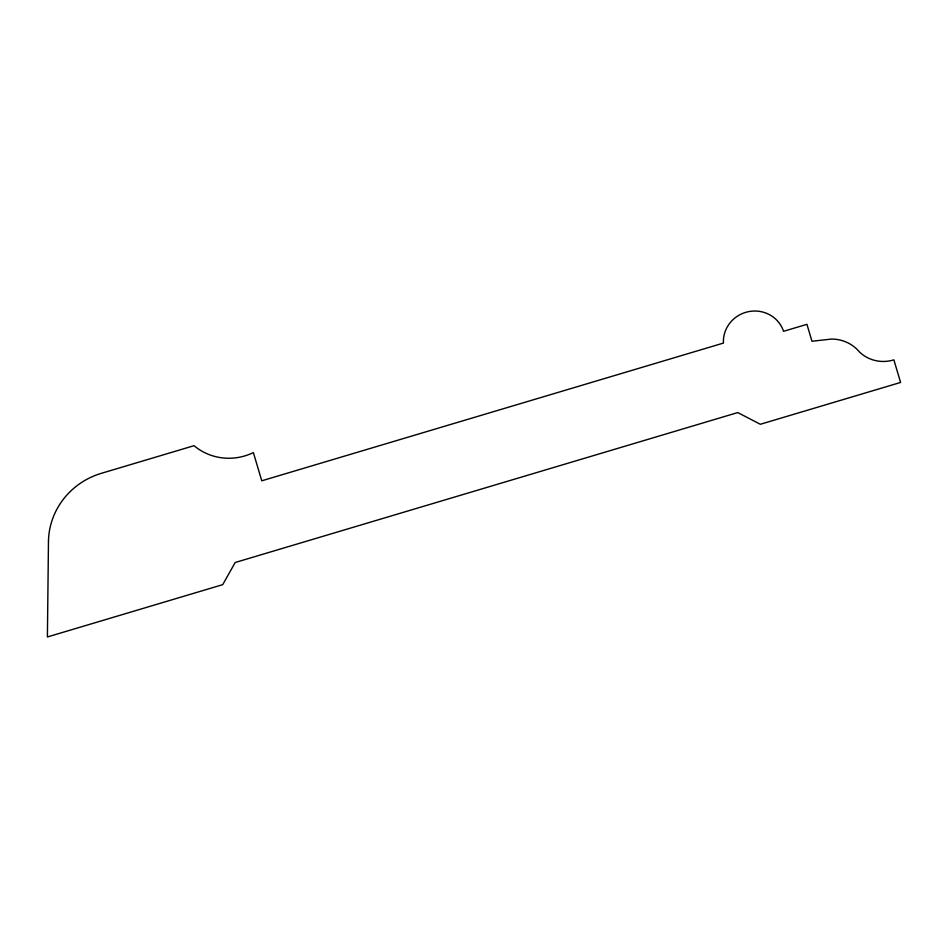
<?xml version="1.0" encoding="UTF-8"?>
<svg xmlns="http://www.w3.org/2000/svg" width="948" height="948" viewBox="0 0 948 948"><rect width="100%" height="100%" fill="white"/><g stroke="black" fill="none" stroke-linecap="round" stroke-linejoin="round"><path stroke-width="1.42" d="M48.467 541.711L47.4 636.961L222.721 584.655L235.199 562.496L737.769 412.57L760.343 424.277L900.6 382.447L893.869 359.861A34.519 33.346 -16.9 0 1 859.315 351.803A36.64 35.396 -16.9 0 0 831.455 339.064L811.974 341.256L806.926 324.323L783.558 331.302A30.893 29.85 -16.9 0 0 748.671 311.619A30.893 29.85 -16.9 0 0 723.431 343.081L261.767 480.802L253.365 452.575A54.095 52.247 -16.9 0 1 194.044 445.69L101.246 473.36A73.186 70.685 -16.9 0 0 48.467 541.711"/></g></svg>
